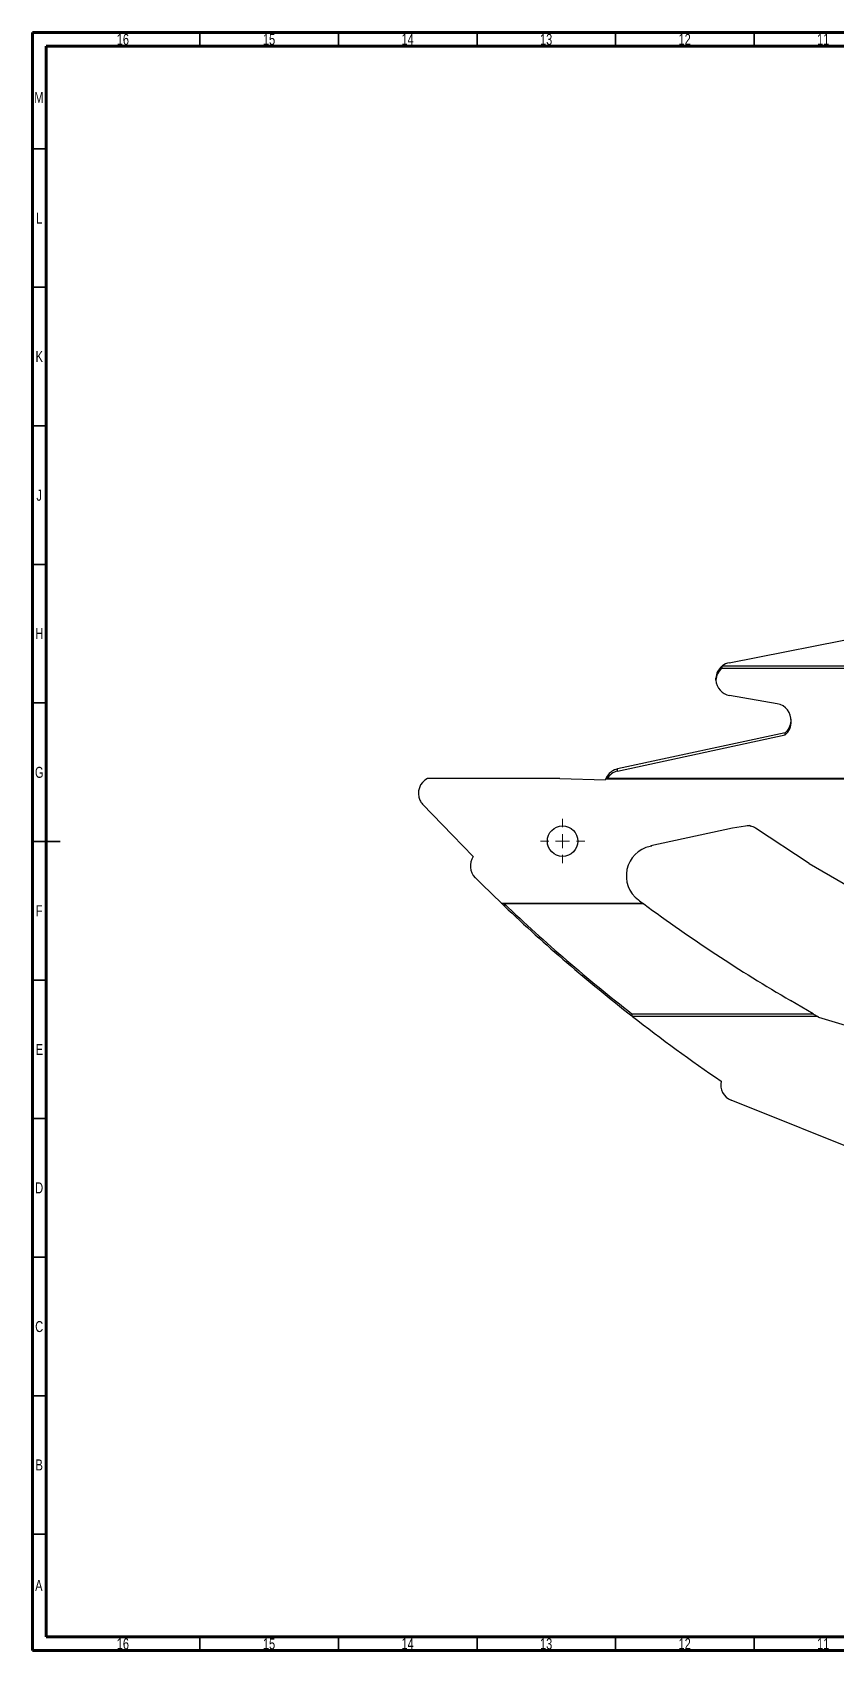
# Model space of a CAD drawing. Header units: millimetres. Extents: x 15 to 855, y 5 to 589.
# Drawn here: x 15 to 305, y 5 to 589 of the extents above; entities that cross this region are included whole.
import ezdxf

# ---------------------------------------------------------------- set-up
doc = ezdxf.new("R2010")
doc.units = ezdxf.units.MM
doc.styles.add('SLDTEXTSTYLE0', font='TXT', dxfattribs={"width": 0.75})

# ---------------------------------------------------------------- blocks, each defined once
blk = doc.blocks.new('SW_CENTERMARKSYMBOL_23')
at = {"color": 0, "linetype": 'Continuous', "lineweight": 18}
for p, q in [((0, 5), (0, 8)), ((-5, 0), (-8, 0)), ((0, 0), (-2.5, 0)), ((0, 0), (0, 2.5)), ((0, 0), (0, -2.5)), ((0, 0), (2.5, 0)), ((5, 0), (8, 0)), ((0, -5), (0, -8))]:
    blk.add_line(p, q, dxfattribs=at)

msp = doc.modelspace()

# ---------------------------------------------------------------- linework, layer by layer
at = {"color": 7, "linetype": 'Continuous', "lineweight": 70}
for p, q in [((15, 5), (15, 589)), ((15, 589), (836, 589)), ((20, 10), (20, 584)), ((20, 584), (831, 584)), ((831, 10), (20, 10)), ((836, 5), (15, 5))]:
    msp.add_line(p, q, dxfattribs=at)
at = {"color": 7, "linetype": 'Continuous', "lineweight": 35}
for p, q in [((75.5, 584), (75.5, 589)), ((125.5, 584), (125.5, 589)), ((175.5, 584), (175.5, 589)), ((225.5, 584), (225.5, 589)), ((275.5, 584), (275.5, 589)), ((20, 547), (15, 547)), ((20, 497), (15, 497)), ((20, 447), (15, 447)), ((20, 397), (15, 397)), ((20, 347), (15, 347)), ((15, 297), (25, 297)), ((20, 297), (15, 297)), ((20, 247), (15, 247)), ((20, 197), (15, 197)), ((20, 147), (15, 147)), ((20, 97), (15, 97)), ((20, 47), (15, 47)), ((75.5, 10), (75.5, 5)), ((125.5, 10), (125.5, 5)), ((175.5, 10), (175.5, 5)), ((225.5, 10), (225.5, 5)), ((275.5, 10), (275.5, 5))]:
    msp.add_line(p, q, dxfattribs=at)
at = {"color": 7, "linetype": 'Continuous', "lineweight": 25}
for p, q in [((266.49, 361.5), (319.29, 371.88)), ((263.8, 359.44), (263.8, 360.22)), ((374.53, 359.44), (263.8, 359.44)), ((264.02, 360.39), (341.78, 360.39)), ((261.66, 355.22), (261.66, 356)), ((283.85, 346.7), (266.62, 349.7)), ((288.81, 340.4), (288.81, 341.18)), ((286.72, 336.23), (226.2, 323.17)), ((226.2, 322.39), (286.72, 335.45)), ((286.72, 335.45), (286.72, 336.23)), ((226.2, 322.39), (226.2, 323.17)), ((205.31, 319.72), (157.61, 319.72)), ((205.31, 319.72), (221.79, 319.25)), ((221.93, 319.63), (312, 319.63)), ((222.44, 319.8), (222.44, 320.58)), ((222.44, 319.8), (312.17, 319.8)), ((155.79, 310.49), (166.59, 299.25)), ((174.09, 291.55), (166.59, 299.25)), ((267.7, 301.77), (238.21, 295.41)), ((272.32, 302.57), (267.7, 301.77)), ((273.95, 302.73), (273.53, 302.63)), ((273.95, 302.73), (274.25, 302.53)), ((295.33, 289.01), (275.96, 301.8)), ((238.42, 295.33), (237.92, 295.23)), ((238.21, 295.41), (238.42, 295.33)), ((295.33, 289.01), (320.22, 274.63)), ((235.44, 274.63), (184.37, 274.63)), ((185.37, 274.46), (185.37, 273.68)), ((235.67, 274.46), (185.37, 274.46)), ((296.77, 234.83), (288.62, 239.6)), ((231.35, 234.83), (231.35, 234.05)), ((231.35, 234.83), (296.77, 234.83)), ((298.39, 233.88), (231.57, 233.88)), ((298.77, 233.66), (298.39, 233.88)), ((298.77, 233.66), (343.99, 219.96)), ((323.81, 180.98), (267.19, 203.64))]:
    msp.add_line(p, q, dxfattribs=at)
msp.add_circle((206.36, 297.13), 5.5, dxfattribs=at)
for centre, radius, start, end in [((267.65, 355.61), 6, 129.83576, 176.26918), ((267.65, 354.83), 6, 129.83576, 176.26918), ((267.65, 355.61), 6, 101.12712, 127.24281), ((267.65, 355.61), 6, 183.73082, 260.14425), ((282.82, 340.79), 6, 356.26918, 80.14425), ((282.82, 340.01), 6, 310.551, 3.73082), ((282.82, 340.79), 6, 310.551, 356.26918), ((227.46, 317.3), 6, 102.18116, 146.90513), ((227.46, 316.52), 6, 102.18116, 146.90513), ((160.31, 314.36), 6, 116.76747, 203.90483), ((227.46, 317.3), 6, 157.18887, 161.08666), ((159.4, 313.95), 5, 203.90483, 223.86229), ((273.18, 297.65), 5, 85.96149, 99.8407), ((273.18, 297.65), 5, 56.15722, 77.58149), ((240.21, 284.62), 10.86, 102.18116, 233.36278), ((179.06, 288.19), 6, 145.96468, 225.12502), ((618.04, 729.1), 628.17, 225.12502, 226.34152), ((590.68, 755.9), 598.17, 233.36278, 233.56725), ((618.04, 729.88), 628.17, 226.46718, 232.00624), ((618.04, 729.1), 628.17, 226.46718, 232.00624), ((590.68, 755.9), 598.17, 233.59454, 239.66989), ((618.04, 729.1), 628.17, 232.03131, 235.64587), ((269.42, 209.21), 6, 167.61414, 248.19084)]:
    msp.add_arc(centre, radius, start, end, dxfattribs=at)
for points in [[(263.8, 359.44), (263.87, 359.75), (263.95, 360.07), (264.02, 360.39)], [(263.8, 360.22), (263.87, 360.27), (263.95, 360.33), (264.02, 360.39)], [(221.93, 319.63), (222.1, 319.95), (222.27, 320.27), (222.44, 320.58)], [(221.93, 319.63), (222.1, 319.69), (222.27, 319.74), (222.44, 319.8)], [(185.37, 273.68), (185.04, 273.99), (184.71, 274.31), (184.37, 274.63)], [(185.37, 274.46), (185.04, 274.52), (184.71, 274.58), (184.37, 274.63)], [(235.44, 274.63), (235.52, 274.58), (235.6, 274.52), (235.67, 274.46)], [(231.57, 233.88), (231.5, 234.2), (231.42, 234.52), (231.35, 234.83)], [(231.57, 233.88), (231.5, 233.93), (231.42, 233.99), (231.35, 234.05)], [(296.77, 234.83), (297.31, 234.52), (297.85, 234.2), (298.39, 233.88)]]:
    msp.add_open_spline(points, degree=3, dxfattribs=at)

# ---------------------------------------------------------------- block references
at = {"color": 7, "linetype": 'Continuous', "lineweight": 0}
msp.add_blockref('SW_CENTERMARKSYMBOL_23', (206.36, 297.13), dxfattribs=at)

# ---------------------------------------------------------------- texts
at = {"color": 7, "linetype": 'Continuous', "lineweight": 0, "attachment_point": 2, "style": 'SLDTEXTSTYLE0'}
for s, insert, char_height in [('16', (47.67, 588.44), 3.969), ('15', (100.42, 588.44), 3.969), ('14', (150.42, 588.44), 3.969), ('13', (200.42, 588.44), 3.969), ('12', (250.42, 588.44), 3.969), ('11', (300.42, 588.44), 3.969), ('M', (17.36, 567.5), 3.97), ('L', (17.45, 523.94), 3.97), ('K', (17.49, 474), 3.97), ('J', (17.47, 423.94), 3.97), ('H', (17.49, 374), 3.97), ('G', (17.49, 323.94), 3.97), ('F', (17.46, 274), 3.97), ('E', (17.51, 223.94), 3.97), ('D', (17.45, 174), 3.97), ('C', (17.46, 123.94), 3.97), ('B', (17.47, 74), 3.97), ('A', (17.34, 30.5), 3.97), ('16', (47.67, 9.44), 3.969), ('15', (100.42, 9.44), 3.969), ('14', (150.42, 9.44), 3.969), ('13', (200.42, 9.44), 3.969), ('12', (250.42, 9.44), 3.969), ('11', (300.42, 9.44), 3.969)]:
    msp.add_mtext(s, dxfattribs=dict(at, insert=insert, char_height=char_height))

doc.saveas('drawing.dxf')
